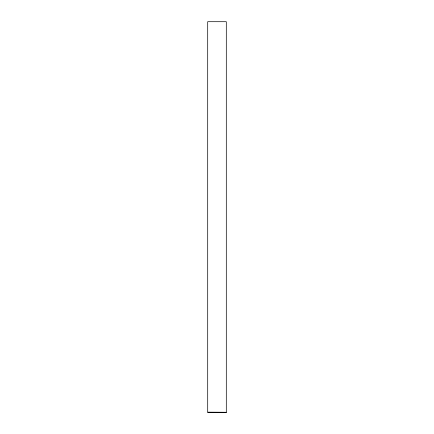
<?xml version="1.0" encoding="UTF-8"?>
<svg xmlns="http://www.w3.org/2000/svg" width="434" height="434" viewBox="0 0 434 434"><rect width="100%" height="100%" fill="white"/><g stroke="black" fill="none" stroke-linecap="round" stroke-linejoin="round"><path stroke-width="0.65" d="M207.702 412.251L226.304 412.3L207.702 412.246L207.696 21.7L226.304 21.705L226.304 412.3"/></g></svg>
